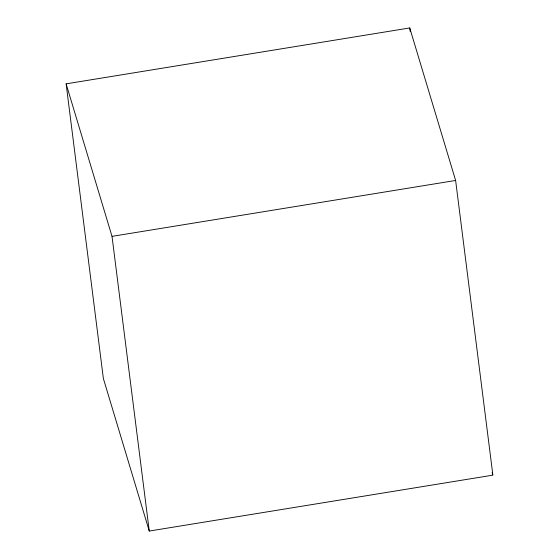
<?xml version="1.0" encoding="UTF-8"?>
<svg xmlns="http://www.w3.org/2000/svg" width="559" height="559" viewBox="0 0 559 559"><rect width="100%" height="100%" fill="white"/><g stroke="black" fill="none" stroke-linecap="round" stroke-linejoin="round"><path stroke-width="0.84" d="M66.116 83.85L409.733 27.95L455.627 180.466L492.884 475.15L149.267 531.05L103.373 378.534L66.116 83.85L112.017 236.366L149.267 531.05M112.017 236.366L455.627 180.466M492.13 472.648L492.633 474.318M409.733 27.95L410.166 31.409"/></g></svg>
